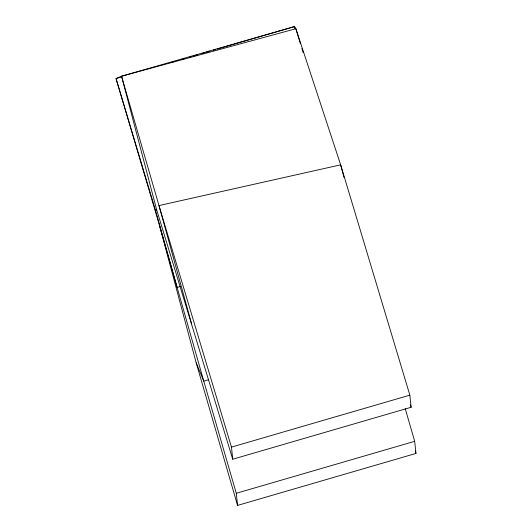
<?xml version="1.0" encoding="UTF-8"?>
<svg xmlns="http://www.w3.org/2000/svg" width="532" height="532" viewBox="0 0 532 532"><rect width="100%" height="100%" fill="white"/><g stroke="black" fill="none" stroke-linecap="round" stroke-linejoin="round"><path stroke-width="0.8" d="M300.447 43.804L295.872 28.721L121.542 76.216L156.747 210.06L232.73 459.229L411.13 407.273L409.859 395.156L340.66 164.84L295.872 28.721L294.435 26.6L121.542 76.216L116.036 78.563L159.248 224.571L203.769 381.138L236.294 493.284L237.565 505.4L415.964 453.437L414.694 441.327L405.238 408.716M120.811 77.167L116.036 78.563L155.291 209.595L177.116 287.44L180.308 286.509M170.985 62.557L173.372 61.858M182.137 59.305L184.524 58.613M189.306 57.217L191.693 56.525M193.289 56.059L197.266 54.902M202.047 53.506L204.434 52.814M206.03 52.349L210.014 51.185M213.199 50.261L215.586 49.562M217.176 49.104L294.435 26.6L294.908 28.189M208.544 379.748L203.769 381.138L196.155 362.718L159.248 224.571M232.73 459.229L231.46 447.113L409.859 395.156M236.294 493.284L414.694 441.327M155.291 209.595L156.747 210.06M301.897 48.565L303.1 52.535M410.411 404.885L411.13 407.273M231.46 447.113L158.975 205.571L121.542 76.216M415.273 451.05L415.964 453.437M196.155 362.718L237.565 505.4M191.626 323.888L158.975 205.571L340.66 164.84L344.058 177.568M294.435 26.6L294.848 28.203"/></g></svg>
